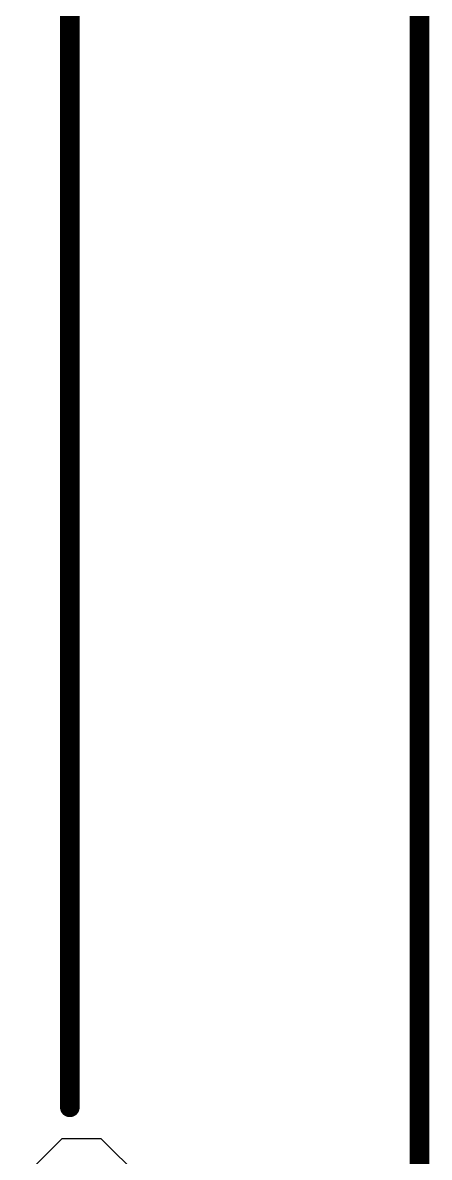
# Model space of a CAD drawing. Header units: millimetres. Extents: x 0.78 to 3.29, y 2.96 to 5.31.
# Drawn here: x 0.782 to 0.989, y 4.29 to 4.868 of the extents above; entities that cross this region are included whole.
import ezdxf

# ---------------------------------------------------------------- set-up
doc = ezdxf.new("R2010")
doc.units = ezdxf.units.MM
doc.header["$MEASUREMENT"] = 0
doc.layers.add('Mechanical1', color=6, linetype='Continuous')
doc.layers.add('Mechanical2', color=216, linetype='Continuous')

msp = doc.modelspace()

# ---------------------------------------------------------------- linework, layer by layer
at = {"layer": 'Mechanical1'}
for p, q in [((0.802, 4.29941), (0.78201, 4.27942)), ((0.822, 4.29941), (0.802, 4.29941)), ((0.84199, 4.27942), (0.822, 4.29941))]:
    msp.add_line(p, q, dxfattribs=at)
at = {"layer": 'Mechanical1', "const_width": 0.01}
msp.add_lwpolyline([(0.806, 4.31541), (0.806, 5.128)], dxfattribs=at)
at = {"layer": 'Mechanical1', "const_width": 0.005}
msp.add_lwpolyline([(0.8035, 4.31541, 1), (0.8085, 4.31541, 1)], format="xyb", close=True, dxfattribs=at)
at = {"layer": 'Mechanical2', "const_width": 0.01}
msp.add_lwpolyline([(0.984, 5.128), (0.984, 2.963)], dxfattribs=at)

doc.saveas('drawing.dxf')
